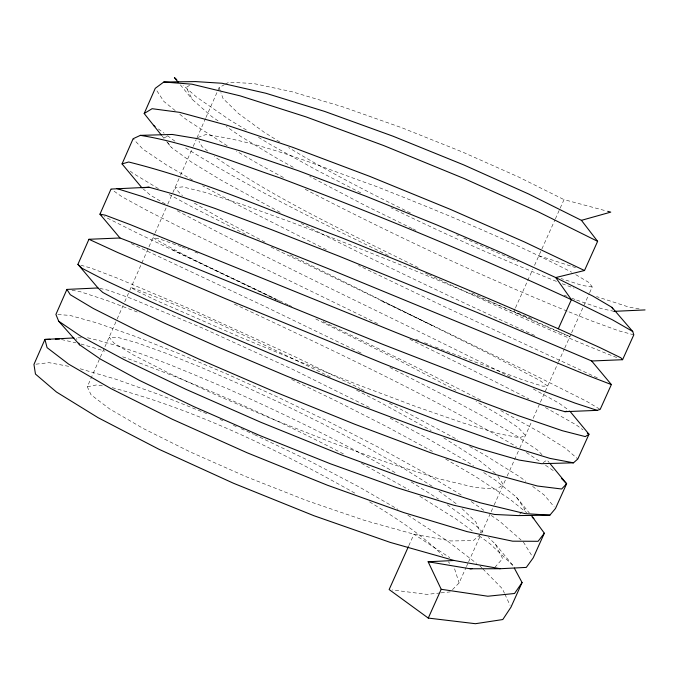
<?xml version="1.0" encoding="UTF-8"?>
<svg xmlns="http://www.w3.org/2000/svg" width="679" height="679" viewBox="0 0 679 679"><rect width="100%" height="100%" fill="white"/><g stroke="black" fill="none" stroke-linecap="round" stroke-linejoin="round"><path stroke-width="0.51" stroke-dasharray="3.4 2.55" d="M480.384 534.534L473.297 540.611L450.856 540.968L413.961 534.212L364.623 520.428L306.942 500.652L246.689 476.93L190.247 451.942L143.269 428.5L109.625 408.936L91.045 394.805L87.285 386.792L99.906 358.164M100.322 357.213L104.524 347.673M104.948 346.714L116.737 319.97M117.153 319.011L123.052 305.626M124.741 301.799L129.375 291.283M129.791 290.332L154.702 233.814M155.118 232.855L167.382 205.016M167.806 204.056L172.458 193.498M172.882 192.539L180.088 176.201M180.512 175.241L192.794 147.351M193.218 146.392L196.189 139.653M197.037 137.735L205.525 118.46M205.949 117.501L219.113 87.625L224.401 84.697M408.826 545.661L413.961 534.212L449.787 557.629M515.072 308.758L513.774 311.653L410.371 268.757L349.94 244.703L291.962 222.483L242.293 204.515L205.177 192.42L182.693 186.869L174.995 187.743L180.801 194.33L182.532 195.459M515.505 307.791L532.811 269.207M534.543 265.353L541.469 249.897M541.901 248.938L554.913 219.928M555.346 218.961L564.02 199.626L606.686 211.042M452.46 589.644L459.097 582.93L466.023 567.534M466.456 566.575L468.187 562.721M468.62 561.762L481.173 533.855M481.606 532.896L490.713 512.645M491.146 511.677L493.752 505.897M494.185 504.93L506.772 476.955M507.205 475.987L519.367 448.938M519.808 447.97L531.428 422.126M533.142 418.323L539.975 403.139M540.399 402.189L557.926 363.223M558.359 362.272L564.342 348.955M564.775 348.004L571.192 333.728M571.625 332.778L589.202 293.693M589.627 292.742L592.198 287.022L589.279 282.719L575.155 274.282M494.83 567.381L502.638 558.639L495.314 544.057L488.422 537.53M519.639 514.207L524.833 509.377L516.43 497.138L495.577 480.333L482.472 471.761M543.115 462.645L547.07 460.014L549.09 462.467M189.602 85.325L186.216 87.464L192.395 99.55L211.508 116.364L218.4 121.1M225.284 84.213L228.806 82.261L253.259 83.458L292.14 91.775L343.167 106.968L401.934 127.779L462.45 152.003L518.315 176.871L564.02 199.626M164.089 137.735L168.63 135.919M198.005 137.387L205.729 134.62C264.793 142.386 320.098 166.711 375.903 186.309C442.182 212.434 508.257 239.475 571.616 272.177M87.285 386.792L96.808 384.874L102.962 385.995M35.962 364.182L49.041 362.671L69.173 366.414M440.077 592.962L426.862 594.38L392.292 589.949M441.095 592.852L450.245 591.876M81.268 337.803L76.048 337.836L76.948 339.593M57.902 314.572L69.835 315.379L97.021 322.966L134.086 335.969L178.059 353.25L226.421 373.798L277.066 396.774L328.161 421.404L377.94 446.994L424.587 472.796L462.441 495.78M592.198 287.022L582.022 285.401L561.007 278.526M72.033 290.289L80.241 291.698L106.926 300.457L139.628 312.926M639.1 308.894L629.178 307.18L596.552 296.579M112.196 387.667C198.047 410.6 278.78 450.296 355.957 493.769M614.045 311.347L601.314 308.597L576.624 300.076M99.889 288.388L108.428 290.298L131.242 298.488L202.69 328.161L292.36 369.181L370.658 408.079M61.483 339.517L75.836 342.836M80.971 344.024L104.872 351.145M87.532 337.76C136.182 349.21 182.074 369.682 228.008 388.931C285.426 414.513 342.123 441.927 396.544 473.45M633.813 334.832L618.552 330.758L590.374 320.48L568.102 311.508M80.852 265.2L90.663 267.993L116.847 277.94L196.452 311.644L294.881 356.704L360.15 388.515M80.224 368.782L115.116 378.984L159.692 394.788L208.453 414.334M122.627 356.848L124.597 357.485C200.347 384.874 274.095 417.738 345.484 455.015M538.871 255.703L571.608 266.338M572.592 266.66L575.571 267.628M181.208 246.723L159.709 239.016L153.004 237.65C192.454 260.982 235.087 278.602 275.878 299.473L136.7 232.829L104.413 216.618M616.727 357.553C553.156 332.668 491.231 303.717 429.34 274.961M562.263 283.771L574.018 288.159M531.589 318.502L513.774 311.653L569.91 336.589L540.526 324.129L469.291 291.766M441.206 349.235L523.161 380.036L542.742 386.198L547.656 386.045L539.381 380.232L492.097 355.329L289.042 254.438M182.193 247.105L189.051 249.745M194.924 252.011L197.861 253.148M564.088 295.153L566.982 296.29M571.803 298.183L575.656 299.694M415.752 339.237L418.688 340.391M424.562 342.7L431.411 345.39M435.332 346.927L440.23 348.853M567.135 311.118C478.822 275.012 392.403 234.357 307.638 190.587L304.846 189.085M556.424 281.386C500.406 258.937 445.246 234.348 391.062 207.791M510.506 258.427L463.418 237.862M511.465 258.826L518.179 261.627M219.962 419.41L222.839 420.683M233.389 425.343L236.267 426.607M241.062 428.729L245.857 430.842M246.817 431.267L253.53 434.229M254.489 434.653L310.354 461.347L359.895 487.352L397.945 509.343M456.687 234.866L458.614 235.723M534.645 335.434C456.144 299.711 378.178 262.756 301.366 223.51M597.325 377.847L441.316 305.202L358.487 265.455M234.323 304.056C329.705 348.811 425.419 393.472 516.464 446.672M412.857 228.882L416.651 230.656M425.512 273.153L428.381 274.503M131.259 243.642L264.623 306.356L357.213 351.153M172.135 249.719L288.057 304.786M289.008 305.236L291.851 306.594M418.154 267.534C348.853 233.169 278.008 200.466 214.225 156.391M271.065 247.088L523.679 369.665L586.724 401.357L600.177 409.403M381.751 301.179L432.234 325.504M291.647 379.485L337.073 401.408L386.971 426.785L433.839 452.146M388.295 255.457C318.884 221.592 249.218 187.701 183.644 146.749M323.136 321.617L414.105 366.066L482.115 400.805M377.549 323.569L181.666 228.11L146.647 210.244L121.991 196.757L111 189.059M409.861 339.313L470.937 369.359L528.831 398.853M276.811 299.923L279.663 301.315M315.777 318.969L400.296 361.135L455.949 390.357M411.907 228.441L365.132 205.482L309.709 176.421M330.444 376.981C264.895 345.305 199.499 312.442 131.055 287.463L136.776 291.053L157.299 300.916L240.986 337.48L298.2 361.084L358.537 384.968L415.616 406.424L463.757 423.178L499.006 433.796L519.545 437.777L525.453 435.417L518.128 427.515L499.668 415.107L476.038 401.365M410.447 212.985C369.087 192.666 328.016 171.575 288.651 147.572M326.327 249.694L242.581 207.324L202.614 185.834M245.603 234.357L191.206 206.484L169.351 194.584M358.147 351.62L362.824 353.954M389.916 367.5L446.061 396.29L484.407 417.059L515.785 435.392L537.598 450.135L541.969 454.701M361.092 388.991L365.811 391.367M389.398 403.241L457.756 439.754M265.005 242.106L224.418 220.641L192.878 202.249M356.594 390.221L381.556 403.08L431.157 430.503M360.778 192.895L316.703 170.149L270.344 144.525L257.01 136.462M510.294 377.057L503.86 373.722C395.22 318.663 284.357 267.993 176.905 210.592M533.27 388.94L558.792 403.046L569.35 410.557M361.415 463.29L408.962 489.831M545.458 407.578L576.14 424.85L582.989 429.841M500.712 410.557L540.026 432.336L565.565 448.318L577.804 458.996M280.113 212.349L221.439 180.342L191.385 162.018L171.346 147.377L166.695 141.656M283.432 177.533L261.084 165.472L236.36 151.086M390.17 418.213L427.252 438.286L464.996 460.32L473.73 466.04M158.419 188.635L132.447 172.958L129.248 170.174M293.226 167.314L277.66 158.708L240.799 136.487L226.158 126.43M469.656 446.476L485.222 455.278L519.953 476.938L525.86 481.343M192.658 180.139L166.559 165.014L142.921 149.151L133.109 138.728M227.202 145.756L186.513 119.708L179.239 113.834M443.743 437.853L479.298 460.464L496.111 474.061M445.653 459.063L475.631 476.633L509.929 499.209L526.7 512.772M526.378 452.52L541.197 462.323M165.184 203.946L150.331 195.102L142.013 187.913M369.554 501.857C395.356 517.636 421.396 534.118 442.818 555.609M246.341 130.003L229.451 119.784L196.494 97.021L183.075 85.206M279.723 141.97L263.647 131.887L238.643 113.665L223.043 98.506L220.904 92.573M411.126 481.869L438.541 499.073M432.217 486.325L400.389 466.303L362.849 444.957L322.372 423.645L280.682 403.105L239.492 384.034L200.577 367.144L165.846 353.182L137.455 342.98L117.747 337.378L109.149 337.174L113.885 342.98L133.432 354.981L167.942 372.695L215.591 394.779L272.415 419.07L332.71 442.878L390.094 463.494L438.829 478.763L474.91 487.437L496.4 489.245L503.292 484.687L497.444 475.538M419.809 496.247L456.466 519.291L473.187 531.496M407.867 515.208L446.901 540.594L476.607 563.375M545.509 465.268L553.266 470.581M471.251 501.586L485.146 511.219M491.231 515.437L499.914 521.464L521.005 539.915M438.94 491.138L458.121 505.134M447.308 504.752L475.402 525.198L484.594 533.906M479.034 535.765L489.907 543.692L512.823 565.327L513.791 567.143M158.36 128.968L164.14 133.228M167.441 135.664L175.708 141.758M532.616 486.376L544.431 495.186L554.183 506.924M207.655 151.094L201.901 146.46L198.981 141.224M175.199 110.575L163.894 101.451L156.416 90.061M462.009 508.664L475.733 521.811L480.757 532.93M479.909 565.913L482.073 568.111M482.794 568.849L502.299 588.668L504.463 593.293M448.361 561.83L449.744 563.383M495.314 544.057L512.823 565.327M180.393 84.892L192.395 99.55M516.43 497.138L529.365 513.027M162.043 135.936L164.029 138.389M167.713 142.556L171.346 147.377M523.348 541.969L532.107 556.118M504.896 594.218L510.099 605.337M219.113 87.625L220.548 91.58M454.591 568.824L459.097 582.93"/><path stroke-width="1.02" d="M570.029 411.372L588.99 434.212L577.804 458.996L573.483 462.823L541.536 463.689L519.002 460.039L479.001 448.463L423.407 429.34L356.874 404.268L286.385 375.979L219.877 347.843L164.403 323.119L124.707 304.209L102.733 292.42L97.997 287.964L66.907 289.407L55.907 314.436L58.691 321.209L79.655 344.856L100.5 359.149L139.17 380.248L193.846 406.611L259.896 435.57L330.334 463.757L397.223 487.819L453.538 505.176L494.516 514.461L518.162 515.59L549.871 515.166L555.481 508.495L566.634 483.754L549.769 463.29M97.997 287.964L77.915 264.36L88.932 239.28L119.979 237.989L148.973 249.159L383.482 344.635L504.522 391.622L543.539 405.49L564.953 411.686L597.138 410.362L600.177 409.403L611.38 384.569L591.672 360.999L588.43 359.573L475.954 311.975L339.559 256.365L272.118 229.901L215.039 208.453L173.281 193.982L149.032 187.226L111 189.059L99.957 214.182L119.979 237.989M142.013 187.913L122.05 163.911L133.109 138.728L140.375 135.367L172.254 134.459L197.648 138.686L240.442 150.925L298.327 170.726L366.236 196.35L436.886 224.944L502.324 253.08L555.736 277.558L592.784 296.044L611.949 307.349L632.726 331.471L633.813 334.832L622.592 359.709L591.672 360.999M161.373 135.113L144.186 113.529L155.27 88.304L163.817 82.015L195.527 81.59L222.075 83.262L265.905 93.269L324.604 111.407L392.98 136.19L463.681 164.878L528.754 194.05L581.428 220.336L597.622 241.342L584.5 270.522L555.736 277.558L571.395 299.668L612.365 319.784L632.726 331.471M408.402 546.62L389.143 589.55L428.271 618.077L475.444 623.704L502.799 619.537L510.964 607.187L522.075 582.548L514.283 568.051M428.271 618.077L441.206 589.296L428.126 561.754L454.158 560.489L500.211 568.722L526.31 567.406L533.202 557.892L544.337 533.202L531.301 515.412M122.05 163.911L128.662 162.001C202.249 180.232 271.855 211.432 342.598 238.142C414.92 267.356 486.919 297.36 558.308 328.789L571.395 299.668C475.614 255.27 377.982 214.912 279.205 177.66C233.44 162.171 188.346 142.997 140.375 135.367M522.075 582.548L514.546 593.488L487.819 596.23L441.206 589.296M544.337 533.202L538.082 541.299L512.62 541.18L467.127 531.64L403.598 512.526L327.49 485.247L247.198 452.8L172.279 419.24L111.033 388.651L68.723 364.199L47.072 347.648L44.924 339.432L73.977 337.947M144.186 113.529L152.088 108.699L179.562 112.332L227.21 125.292L292.649 147.301L370.004 176.472L450.584 209.455L524.774 242.097L584.5 270.522M581.428 220.336L610.752 212.128L607.705 211.313M564.953 411.686L566.71 411.236M144.024 187.718L149.032 187.226M428.126 561.754L470.08 568.773L472.143 568.654M614.045 311.347L645.05 309.921M50.102 339.296L44.924 339.432L33.95 364.411L35.461 374.061L56.476 392.029L98.192 417.746L158.979 449.277L233.635 483.321L313.893 515.701L390.213 542.394L454.158 560.489M55.288 339.152L59.429 339.042M470.08 568.773L500.211 568.722M549.871 515.166L525.037 513.613L480.104 502.766L416.999 482.625L341.096 454.752L260.778 422.253L185.588 389.169L123.875 359.531L80.988 336.334L58.691 321.209M163.817 82.015L191.953 84.188L240.188 95.866L306.102 116.907L383.737 145.578L464.343 178.619L538.32 211.865L597.622 241.342M573.483 462.823L549.922 458.384L506.11 444.906L443.845 422.711L368.366 393.65L287.981 361.033L212.255 328.925L149.618 301.17L105.551 280.52L81.964 268.256L77.915 264.36M611.38 384.569L587.343 375.317L328.916 268.918L252.376 238.278L188.346 213.393L142.497 196.571L116.975 188.601M597.138 410.362L574.858 403.037L532.183 386.911L395.704 332.404L130.164 224.579L105.287 215.184L99.957 214.182L101.74 215.158M558.308 328.789L599.846 347.563L620.852 357.791L622.592 359.709M88.932 239.28L117.849 252.571L225.615 298.743L382.031 363.044L457.29 392.7L519.138 415.921L562.382 430.724L585.306 436.605L588.99 434.212L587.276 432.964M153.403 125.309L155.058 126.532M532.285 517.296L533.889 518.586M176.761 79.655L174.393 77.567L178.39 82.456M561.541 478.508L566.634 483.754L561.669 489.007L537.471 486.02L493.098 473.849L430.41 452.681L354.727 424.222L274.375 391.656L198.913 359.064L136.742 330.367L93.261 308.444L70.319 294.745L66.907 289.407M611.949 307.349L612.789 308.945M78.756 343.099L79.655 344.856"/></g></svg>
